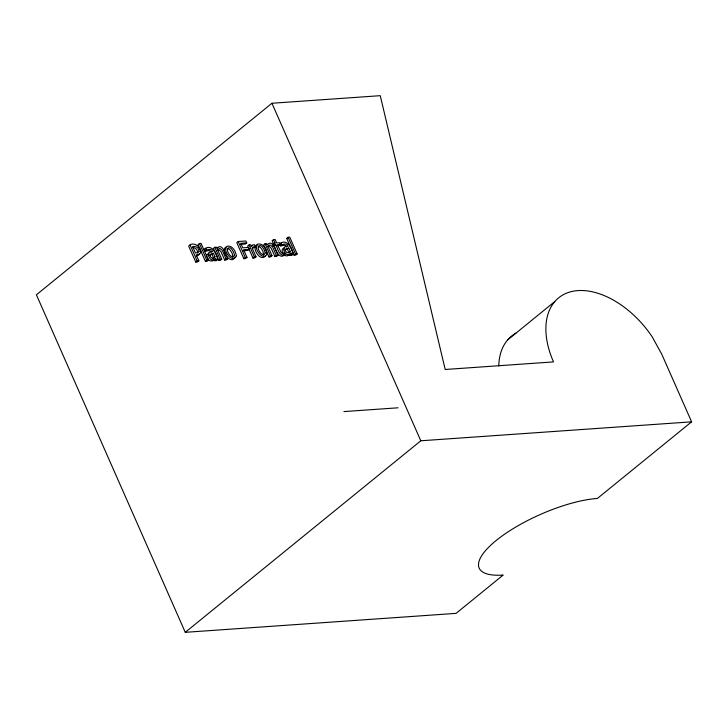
<?xml version="1.0" encoding="UTF-8"?>
<svg xmlns="http://www.w3.org/2000/svg" width="728" height="728" viewBox="0 0 728 728"><rect width="100%" height="100%" fill="white"/><g stroke="black" fill="none" stroke-linecap="round" stroke-linejoin="round"><path stroke-width="1.09" d="M234.898 257.039C232.15 264.664 222.722 254.254 224.379 249.04A5.524 3.449 50.9 0 1 225.898 247.32M197.506 252.925C197.989 250.204 195.495 247.174 192.611 247.647M232.887 257.357L232.214 253.326L229.993 249.895A3.14 1.956 50.9 0 0 228.173 248.931L226.981 249.012M263.654 255.2L262.972 251.178L260.761 247.748A3.14 1.956 50.9 0 0 258.941 246.774L258.313 246.746M265.547 255.828C261.225 261.534 254.063 251.824 255.146 246.892A5.524 3.449 50.9 0 1 256.666 245.172L257.539 244.999M199.381 253.945L198.362 255.301L196.278 255.874M211.156 252.434C210.119 247.848 204.568 253.69 204.341 249.331C211.175 242.915 217.126 253.69 217.854 259.477L216.234 259.596L215.67 258.313C213.723 262.18 208.608 261.944 207.216 257.676M215.67 258.313C211.375 265.056 203.321 250.541 212.74 251.67C211.784 248.002 207.125 249.103 205.251 251.397M286.504 247.156C285.467 242.579 279.907 248.421 279.689 244.062C286.523 237.637 292.465 248.421 293.193 254.209L291.582 254.318L291.009 253.035C289.407 255.301 286.332 257.412 284.038 254.573M291.009 253.035C286.723 259.778 278.669 245.263 288.088 246.401C287.123 242.733 282.464 243.834 280.599 246.119M212.794 258.877L214.924 256.629L213.459 253.289L210.774 253.99L210.037 254.827C209.437 257.585 213.877 259.823 214.924 256.629M290.272 251.36C289.216 254.554 284.784 252.316 285.385 249.549L286.122 248.712L288.798 248.011L290.272 251.36L288.861 252.507L287.387 249.167L288.798 248.011M271.935 103.258L36.4 294.795L185.267 632.323L456.065 613.367L503.175 575.056A77.714 24.397 -23.8 0 1 496.123 540.54A77.714 24.397 -23.8 0 1 597.388 498.443L691.6 421.831L661.825 354.327L652.279 336.982A77.714 48.503 50.9 0 0 571.08 291.682A77.714 48.503 50.9 0 0 553.508 361.907L445.19 369.487L380.253 95.677L271.935 103.258L420.802 440.786L691.6 421.831M190.081 244.881L188.67 246.037L195.75 262.08L197.461 261.962L198.871 260.806L196.232 254.827C206.561 254.7 197.015 240.477 190.081 244.881L197.161 260.933L198.871 260.806M199.436 243.489L198.016 244.635L205.414 261.407L207.043 261.288L208.454 260.142L201.055 243.37L199.436 243.489L206.825 260.251L208.454 260.142M195.75 262.08L197.161 260.933M214.824 247.283L213.413 248.43L218.719 260.469L220.347 260.36L221.758 259.204L217.799 250.223L218.591 249.085A3.977 2.484 50.9 0 1 220.238 248.603L222.331 250.505L226.099 258.904L227.728 258.786C226.717 256.802 222.122 241.341 217.044 248.503L216.453 247.174L214.824 247.283L220.138 259.323L221.758 259.204M209.364 255.137L212.039 254.436L213.459 253.289M205.414 261.407L206.825 260.251M238.211 241.514L236.791 242.661L243.871 258.713L245.582 258.586L247.001 257.439L243.589 249.713L249.331 249.313L248.494 247.42L242.752 247.82L240.759 243.289L246.746 242.87L245.909 240.977L238.211 241.514L245.291 257.557L247.001 257.439M214.26 259.459L214.824 260.742L216.234 259.596M217.854 259.477L216.434 260.633L214.824 260.742M218.719 260.469L220.138 259.323M217.181 250.232A3.977 2.484 50.9 0 1 218.819 249.759L220.921 251.661L224.688 260.051L226.099 258.904M246.746 242.87L245.336 244.016L240.34 244.371M227.728 258.786L226.308 259.941L224.688 260.051M249.085 244.89L247.666 246.037L252.98 258.076L254.6 257.958L256.019 256.811L252.243 248.266L253.544 246.81L255.164 246.701L254.227 244.59L252.434 245.063L251.497 246.565L250.705 244.772L249.085 244.89L254.391 256.92L256.019 256.811M249.331 249.313L247.92 250.459L243.134 250.796M255.164 246.701L253.744 247.857L252.125 247.957M243.871 258.713L245.291 257.557M265.074 243.762L263.663 244.917L268.969 256.957L270.598 256.838L272.008 255.692L268.05 246.701L268.841 245.564A3.977 2.484 50.9 0 1 270.488 245.09L272.581 246.992L276.349 255.382L277.978 255.273C276.968 253.28 272.372 237.819 267.294 244.99L266.703 243.653L265.074 243.762L270.388 255.801L272.008 255.692M273.528 239.612L272.117 240.759L273.646 244.217L275.057 243.07L273.528 239.612L275.157 239.494L276.676 242.952L279.67 242.743L280.416 244.426L278.997 245.573L277.004 245.718M252.98 258.076L254.391 256.92M275.057 243.07L272.545 244.29L273.282 245.973L275.794 244.744C277.55 247.875 279.152 257.166 284.93 254.673L284.129 252.853L282.901 253.335L281.199 252.68L277.423 244.635L280.416 244.426M273.282 245.973L275.794 244.744M286.705 238.429L288.115 237.273L289.744 237.164L297.142 253.926L295.723 255.082L294.103 255.191L286.705 238.429L288.324 238.311M268.969 256.957L270.388 255.801M267.431 246.71A3.977 2.484 50.9 0 1 269.078 246.237L271.171 248.139L274.938 256.538L276.349 255.382M277.978 255.273L276.567 256.42L274.938 256.538M284.93 254.673C279.443 260.233 275.293 249.677 274.383 245.9M289.598 254.19L290.163 255.473L291.582 254.318M293.193 254.209L291.782 255.355L290.163 255.473M294.103 255.191L295.513 254.045L297.142 253.926M507.698 339.858L554.8 301.547M185.267 632.323L420.802 440.786M251.024 246.219L252.134 245.718M266.767 244.799L267.349 244.426M204.341 249.331L205.478 248.885M209.054 253.253L206.898 254.691L206.807 256.511M284.402 247.975C281.263 248.403 281.791 252.161 283.465 253.926M284.703 249.868L287.387 249.167M217.099 247.939L217.818 247.784M343.916 411.584L398.079 407.798M288.115 237.273L295.513 254.045M281.099 242.915L282.009 244.972M273.956 243.143L274.702 244.826M212.039 254.436L213.513 257.776M205.76 248.184L206.661 250.241M498.771 365.957A77.714 48.503 50.9 0 1 515.888 333.178M234.48 255.009C232.814 260.506 226.444 252.216 227.509 249.021A3.158 1.975 50.9 0 1 228.392 247.866L229.584 247.775A3.14 1.956 50.9 0 1 231.413 248.749L233.624 252.179L234.48 255.009M265.238 252.862C263.572 258.358 257.212 250.059 258.267 246.874A3.158 1.975 50.9 0 1 259.159 245.709L260.351 245.627A3.14 1.956 50.9 0 1 262.171 246.601L264.391 250.023L265.238 252.862M236.309 255.883C233.57 263.518 224.142 253.107 225.798 247.893A5.524 3.449 50.9 0 1 227.309 246.173C232.56 245.263 235.817 251.46 236.309 255.883M267.067 253.735C264.328 261.361 254.9 250.951 256.556 245.736A5.524 3.449 50.9 0 1 258.076 244.016C263.327 243.106 266.584 249.313 267.067 253.735M199.026 251.242L198.18 252.598L195.432 253.007L192.602 246.592C195.732 245.645 199.053 247.939 199.026 251.242"/></g></svg>
